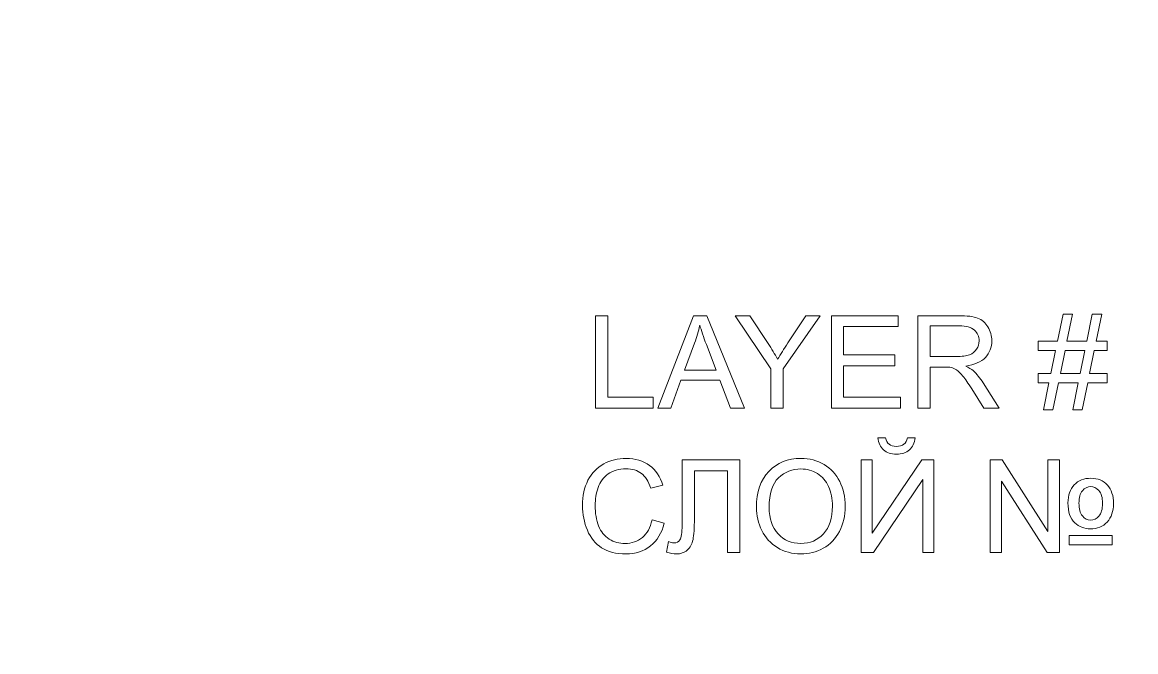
# Model space of a CAD drawing. Header units: millimetres. Extents: x -712 to 738, y -887 to 928.
# Drawn here: x 422.5 to 519.8, y -249.2 to -194.1 of the extents above; entities that cross this region are included whole.
import ezdxf

# ---------------------------------------------------------------- set-up
doc = ezdxf.new("R2010")
doc.units = ezdxf.units.MM
doc.header["$MEASUREMENT"] = 0
doc.layers.add('layer 1', color=7, linetype='Continuous')

msp = doc.modelspace()

# ---------------------------------------------------------------- linework, layer by layer
at = {"layer": 'layer 1', "lineweight": 9}
msp.add_open_spline([(-681.7377, -887.4186), (-681.7377, -887.4186), (706.7376, -887.4186), (706.7376, -887.4186), (706.7376, -887.4186), (723.657, -887.4186), (737.5, -873.5754), (737.5, -856.6561), (737.5, -856.6561), (737.5, -856.6561), (737.5, 556.8187), (737.5, 556.8187), (737.5, 556.8187), (737.5, 573.7381), (723.657, 587.5812), (706.7376, 587.5812), (706.7376, 587.5812), (706.7376, 587.5812), (-681.7377, 587.5812), (-681.7377, 587.5812), (-681.7377, 587.5812), (-698.657, 587.5812), (-712.5, 573.7381), (-712.5, 556.8187), (-712.5, 556.8187), (-712.5, 556.8187), (-712.5, -856.6561), (-712.5, -856.6561), (-712.5, -856.6561), (-712.5, -873.5754), (-698.657, -887.4186), (-681.7377, -887.4186)], degree=3, knots=[0, 0, 0, 0, 0.1111111, 0.1111111, 0.1111111, 0.1111111, 0.2222222, 0.2222222, 0.2222222, 0.2222222, 0.3333333, 0.3333333, 0.3333333, 0.3333333, 0.4444444, 0.4444444, 0.4444444, 0.4444444, 0.5555556, 0.5555556, 0.5555556, 0.5555556, 0.6666667, 0.6666667, 0.6666667, 0.6666667, 0.7777778, 0.7777778, 0.7777778, 0.7777778, 1, 1, 1, 1], dxfattribs=at)
at = {"layer": 'layer 1', "color": 250, "lineweight": 9}
for points, knots in [([(472.5857, -227.8837), (472.5857, -227.8837), (472.5857, -219.8008), (472.5857, -219.8008), (472.5857, -219.8008), (472.5857, -219.8008), (473.6611, -219.8008), (473.6611, -219.8008), (473.6611, -219.8008), (473.6611, -219.8008), (473.6611, -226.9354), (473.6611, -226.9354), (473.6611, -226.9354), (473.6611, -226.9354), (477.6457, -226.9354), (477.6457, -226.9354), (477.6457, -226.9354), (477.6457, -226.9354), (477.6457, -227.8837), (477.6457, -227.8837), (477.6457, -227.8837), (477.6457, -227.8837), (472.5857, -227.8837), (472.5857, -227.8837)], [0, 0, 0, 0, 0.1428571, 0.1428571, 0.1428571, 0.1428571, 0.2857143, 0.2857143, 0.2857143, 0.2857143, 0.4285714, 0.4285714, 0.4285714, 0.4285714, 0.5714286, 0.5714286, 0.5714286, 0.5714286, 0.7142857, 0.7142857, 0.7142857, 0.7142857, 1, 1, 1, 1]), ([(478.0382, -227.8837), (478.0382, -227.8837), (481.1474, -219.8008), (481.1474, -219.8008), (481.1474, -219.8008), (481.1474, -219.8008), (482.3265, -219.8008), (482.3265, -219.8008), (482.3265, -219.8008), (482.3265, -219.8008), (485.6263, -227.8837), (485.6263, -227.8837), (485.6263, -227.8837), (485.6263, -227.8837), (484.4056, -227.8837), (484.4056, -227.8837), (484.4056, -227.8837), (484.4056, -227.8837), (483.468, -225.434), (483.468, -225.434), (483.468, -225.434), (483.468, -225.434), (480.055, -225.434), (480.055, -225.434), (480.055, -225.434), (480.055, -225.434), (479.1758, -227.8837), (479.1758, -227.8837), (479.1758, -227.8837), (479.1758, -227.8837), (478.0382, -227.8837), (478.0382, -227.8837)], [0, 0, 0, 0, 0.1111111, 0.1111111, 0.1111111, 0.1111111, 0.2222222, 0.2222222, 0.2222222, 0.2222222, 0.3333333, 0.3333333, 0.3333333, 0.3333333, 0.4444444, 0.4444444, 0.4444444, 0.4444444, 0.5555556, 0.5555556, 0.5555556, 0.5555556, 0.6666667, 0.6666667, 0.6666667, 0.6666667, 0.7777778, 0.7777778, 0.7777778, 0.7777778, 1, 1, 1, 1]), ([(487.9223, -227.8837), (487.9223, -227.8837), (487.9223, -224.4594), (487.9223, -224.4594), (487.9223, -224.4594), (487.9223, -224.4594), (484.798, -219.8008), (484.798, -219.8008), (484.798, -219.8008), (484.798, -219.8008), (486.0885, -219.8008), (486.0885, -219.8008), (486.0885, -219.8008), (486.0885, -219.8008), (487.6903, -222.2468), (487.6903, -222.2468), (487.6903, -222.2468), (487.9884, -222.7002), (488.2657, -223.1537), (488.5185, -223.6071), (488.5185, -223.6071), (488.7656, -223.1838), (489.0656, -222.7096), (489.4147, -222.1828), (489.4147, -222.1828), (489.4147, -222.1828), (490.9844, -219.8008), (490.9844, -219.8008), (490.9844, -219.8008), (490.9844, -219.8008), (492.2352, -219.8008), (492.2352, -219.8008), (492.2352, -219.8008), (492.2352, -219.8008), (488.9977, -224.4594), (488.9977, -224.4594), (488.9977, -224.4594), (488.9977, -224.4594), (488.9977, -227.8837), (488.9977, -227.8837), (488.9977, -227.8837), (488.9977, -227.8837), (487.9223, -227.8837), (487.9223, -227.8837)], [0, 0, 0, 0, 0.0833333, 0.0833333, 0.0833333, 0.0833333, 0.1666667, 0.1666667, 0.1666667, 0.1666667, 0.25, 0.25, 0.25, 0.25, 0.3333333, 0.3333333, 0.3333333, 0.3333333, 0.4166667, 0.4166667, 0.4166667, 0.4166667, 0.5, 0.5, 0.5, 0.5, 0.5833333, 0.5833333, 0.5833333, 0.5833333, 0.6666667, 0.6666667, 0.6666667, 0.6666667, 0.75, 0.75, 0.75, 0.75, 0.8333333, 0.8333333, 0.8333333, 0.8333333, 1, 1, 1, 1]), ([(493.2106, -227.8837), (493.2106, -227.8837), (493.2106, -219.8008), (493.2106, -219.8008), (493.2106, -219.8008), (493.2106, -219.8008), (499.0631, -219.8008), (499.0631, -219.8008), (499.0631, -219.8008), (499.0631, -219.8008), (499.0631, -220.7491), (499.0631, -220.7491), (499.0631, -220.7491), (499.0631, -220.7491), (494.2861, -220.7491), (494.2861, -220.7491), (494.2861, -220.7491), (494.2861, -220.7491), (494.2861, -223.2327), (494.2861, -223.2327), (494.2861, -223.2327), (494.2861, -223.2327), (498.7574, -223.2327), (498.7574, -223.2327), (498.7574, -223.2327), (498.7574, -223.2327), (498.7574, -224.1809), (498.7574, -224.1809), (498.7574, -224.1809), (498.7574, -224.1809), (494.2861, -224.1809), (494.2861, -224.1809), (494.2861, -224.1809), (494.2861, -224.1809), (494.2861, -226.9354), (494.2861, -226.9354), (494.2861, -226.9354), (494.2861, -226.9354), (499.2555, -226.9354), (499.2555, -226.9354), (499.2555, -226.9354), (499.2555, -226.9354), (499.2555, -227.8837), (499.2555, -227.8837), (499.2555, -227.8837), (499.2555, -227.8837), (493.2106, -227.8837), (493.2106, -227.8837)], [0, 0, 0, 0, 0.0769231, 0.0769231, 0.0769231, 0.0769231, 0.1538462, 0.1538462, 0.1538462, 0.1538462, 0.2307692, 0.2307692, 0.2307692, 0.2307692, 0.3076923, 0.3076923, 0.3076923, 0.3076923, 0.3846154, 0.3846154, 0.3846154, 0.3846154, 0.4615385, 0.4615385, 0.4615385, 0.4615385, 0.5384615, 0.5384615, 0.5384615, 0.5384615, 0.6153846, 0.6153846, 0.6153846, 0.6153846, 0.6923077, 0.6923077, 0.6923077, 0.6923077, 0.7692308, 0.7692308, 0.7692308, 0.7692308, 0.8461538, 0.8461538, 0.8461538, 0.8461538, 1, 1, 1, 1]), ([(500.761, -227.8837), (500.761, -227.8837), (500.761, -219.8008), (500.761, -219.8008), (500.761, -219.8008), (500.761, -219.8008), (504.3533, -219.8008), (504.3533, -219.8008), (504.3533, -219.8008), (505.0759, -219.8008), (505.6249, -219.8742), (506.0003, -220.0191), (506.0003, -220.0191), (506.3757, -220.164), (506.6758, -220.4199), (506.9003, -220.7867), (506.9003, -220.7867), (507.1248, -221.1536), (507.2361, -221.56), (507.2361, -222.0041), (507.2361, -222.0041), (507.2361, -222.5779), (507.0493, -223.0615), (506.6777, -223.4547), (506.6777, -223.4547), (506.3059, -223.8479), (505.7324, -224.0963), (504.9551, -224.2035), (504.9551, -224.2035), (505.24, -224.339), (505.4551, -224.4745), (505.6022, -224.6062), (505.6022, -224.6062), (505.9154, -224.8921), (506.2116, -225.2515), (506.4889, -225.6824), (506.4889, -225.6824), (506.4889, -225.6824), (507.8907, -227.8837), (507.8907, -227.8837), (507.8907, -227.8837), (507.8907, -227.8837), (506.5512, -227.8837), (506.5512, -227.8837), (506.5512, -227.8837), (506.5512, -227.8837), (505.4796, -226.2017), (505.4796, -226.2017), (505.4796, -226.2017), (505.1683, -225.7143), (504.9098, -225.3437), (504.708, -225.0859), (504.708, -225.0859), (504.5042, -224.8282), (504.3231, -224.6494), (504.1627, -224.5459), (504.1627, -224.5459), (504.0042, -224.4443), (503.8401, -224.3729), (503.674, -224.3315), (503.674, -224.3315), (503.5533, -224.307), (503.3552, -224.2938), (503.0779, -224.2938), (503.0779, -224.2938), (503.0779, -224.2938), (501.8365, -224.2938), (501.8365, -224.2938), (501.8365, -224.2938), (501.8365, -224.2938), (501.8365, -227.8837), (501.8365, -227.8837), (501.8365, -227.8837), (501.8365, -227.8837), (500.761, -227.8837), (500.761, -227.8837)], [0, 0, 0, 0, 0.05, 0.05, 0.05, 0.05, 0.1, 0.1, 0.1, 0.1, 0.15, 0.15, 0.15, 0.15, 0.2, 0.2, 0.2, 0.2, 0.25, 0.25, 0.25, 0.25, 0.3, 0.3, 0.3, 0.3, 0.35, 0.35, 0.35, 0.35, 0.4, 0.4, 0.4, 0.4, 0.45, 0.45, 0.45, 0.45, 0.5, 0.5, 0.5, 0.5, 0.55, 0.55, 0.55, 0.55, 0.6, 0.6, 0.6, 0.6, 0.65, 0.65, 0.65, 0.65, 0.7, 0.7, 0.7, 0.7, 0.75, 0.75, 0.75, 0.75, 0.8, 0.8, 0.8, 0.8, 0.85, 0.85, 0.85, 0.85, 0.9, 0.9, 0.9, 0.9, 1, 1, 1, 1]), ([(511.7527, -228.0192), (511.7527, -228.0192), (512.2338, -225.6711), (512.2338, -225.6711), (512.2338, -225.6711), (512.2338, -225.6711), (511.2999, -225.6711), (511.2999, -225.6711), (511.2999, -225.6711), (511.2999, -225.6711), (511.2999, -224.847), (511.2999, -224.847), (511.2999, -224.847), (511.2999, -224.847), (512.4018, -224.847), (512.4018, -224.847), (512.4018, -224.847), (512.4018, -224.847), (512.8112, -222.8489), (512.8112, -222.8489), (512.8112, -222.8489), (512.8112, -222.8489), (511.2999, -222.8489), (511.2999, -222.8489), (511.2999, -222.8489), (511.2999, -222.8489), (511.2999, -222.0248), (511.2999, -222.0248), (511.2999, -222.0248), (511.2999, -222.0248), (512.979, -222.0248), (512.979, -222.0248), (512.979, -222.0248), (512.979, -222.0248), (513.4621, -219.6654), (513.4621, -219.6654), (513.4621, -219.6654), (513.4621, -219.6654), (514.2922, -219.6654), (514.2922, -219.6654), (514.2922, -219.6654), (514.2922, -219.6654), (513.8092, -222.0248), (513.8092, -222.0248), (513.8092, -222.0248), (513.8092, -222.0248), (515.5355, -222.0248), (515.5355, -222.0248), (515.5355, -222.0248), (515.5355, -222.0248), (516.0185, -219.6654), (516.0185, -219.6654), (516.0185, -219.6654), (516.0185, -219.6654), (516.8467, -219.6654), (516.8467, -219.6654), (516.8467, -219.6654), (516.8467, -219.6654), (516.3637, -222.0248), (516.3637, -222.0248), (516.3637, -222.0248), (516.3637, -222.0248), (517.3222, -222.0248), (517.3222, -222.0248), (517.3222, -222.0248), (517.3222, -222.0248), (517.3222, -222.8489), (517.3222, -222.8489), (517.3222, -222.8489), (517.3222, -222.8489), (516.1958, -222.8489), (516.1958, -222.8489), (516.1958, -222.8489), (516.1958, -222.8489), (515.7865, -224.847), (515.7865, -224.847), (515.7865, -224.847), (515.7865, -224.847), (517.3222, -224.847), (517.3222, -224.847), (517.3222, -224.847), (517.3222, -224.847), (517.3222, -225.6711), (517.3222, -225.6711), (517.3222, -225.6711), (517.3222, -225.6711), (515.6185, -225.6711), (515.6185, -225.6711), (515.6185, -225.6711), (515.6185, -225.6711), (515.1374, -228.0192), (515.1374, -228.0192), (515.1374, -228.0192), (515.1374, -228.0192), (514.3073, -228.0192), (514.3073, -228.0192), (514.3073, -228.0192), (514.3073, -228.0192), (514.7884, -225.6711), (514.7884, -225.6711), (514.7884, -225.6711), (514.7884, -225.6711), (513.0621, -225.6711), (513.0621, -225.6711), (513.0621, -225.6711), (513.0621, -225.6711), (512.581, -228.0192), (512.581, -228.0192), (512.581, -228.0192), (512.581, -228.0192), (511.7527, -228.0192), (511.7527, -228.0192)], [0, 0, 0, 0, 0.0344828, 0.0344828, 0.0344828, 0.0344828, 0.0689655, 0.0689655, 0.0689655, 0.0689655, 0.1034483, 0.1034483, 0.1034483, 0.1034483, 0.137931, 0.137931, 0.137931, 0.137931, 0.1724138, 0.1724138, 0.1724138, 0.1724138, 0.2068966, 0.2068966, 0.2068966, 0.2068966, 0.2413793, 0.2413793, 0.2413793, 0.2413793, 0.2758621, 0.2758621, 0.2758621, 0.2758621, 0.3103448, 0.3103448, 0.3103448, 0.3103448, 0.3448276, 0.3448276, 0.3448276, 0.3448276, 0.3793103, 0.3793103, 0.3793103, 0.3793103, 0.4137931, 0.4137931, 0.4137931, 0.4137931, 0.4482759, 0.4482759, 0.4482759, 0.4482759, 0.4827586, 0.4827586, 0.4827586, 0.4827586, 0.5172414, 0.5172414, 0.5172414, 0.5172414, 0.5517241, 0.5517241, 0.5517241, 0.5517241, 0.5862069, 0.5862069, 0.5862069, 0.5862069, 0.6206897, 0.6206897, 0.6206897, 0.6206897, 0.6551724, 0.6551724, 0.6551724, 0.6551724, 0.6896552, 0.6896552, 0.6896552, 0.6896552, 0.7241379, 0.7241379, 0.7241379, 0.7241379, 0.7586207, 0.7586207, 0.7586207, 0.7586207, 0.7931034, 0.7931034, 0.7931034, 0.7931034, 0.8275862, 0.8275862, 0.8275862, 0.8275862, 0.862069, 0.862069, 0.862069, 0.862069, 0.8965517, 0.8965517, 0.8965517, 0.8965517, 0.9310345, 0.9310345, 0.9310345, 0.9310345, 1, 1, 1, 1]), ([(480.3701, -224.5648), (480.3701, -224.5648), (483.1321, -224.5648), (483.1321, -224.5648), (483.1321, -224.5648), (483.1321, -224.5648), (482.2869, -222.3239), (482.2869, -222.3239), (482.2869, -222.3239), (482.0322, -221.6428), (481.8398, -221.0803), (481.7058, -220.6362), (481.7058, -220.6362), (481.5945, -221.163), (481.4454, -221.6804), (481.2587, -222.1922), (481.2587, -222.1922), (481.2587, -222.1922), (480.3701, -224.5648), (480.3701, -224.5648)], [0, 0, 0, 0, 0.1666667, 0.1666667, 0.1666667, 0.1666667, 0.3333333, 0.3333333, 0.3333333, 0.3333333, 0.5, 0.5, 0.5, 0.5, 0.6666667, 0.6666667, 0.6666667, 0.6666667, 1, 1, 1, 1]), ([(501.8365, -223.3681), (501.8365, -223.3681), (504.1382, -223.3681), (504.1382, -223.3681), (504.1382, -223.3681), (504.6287, -223.3681), (505.0098, -223.3173), (505.2852, -223.2157), (505.2852, -223.2157), (505.5607, -223.116), (505.7702, -222.9542), (505.9117, -222.7303), (505.9117, -222.7303), (506.055, -222.5083), (506.1267, -222.2675), (506.1267, -222.0059), (506.1267, -222.0059), (506.1267, -221.624), (505.989, -221.3079), (505.7116, -221.0614), (505.7116, -221.0614), (505.4343, -220.815), (504.9966, -220.6927), (504.3985, -220.6927), (504.3985, -220.6927), (504.3985, -220.6927), (501.8365, -220.6927), (501.8365, -220.6927), (501.8365, -220.6927), (501.8365, -220.6927), (501.8365, -223.3681), (501.8365, -223.3681)], [0, 0, 0, 0, 0.1111111, 0.1111111, 0.1111111, 0.1111111, 0.2222222, 0.2222222, 0.2222222, 0.2222222, 0.3333333, 0.3333333, 0.3333333, 0.3333333, 0.4444444, 0.4444444, 0.4444444, 0.4444444, 0.5555556, 0.5555556, 0.5555556, 0.5555556, 0.6666667, 0.6666667, 0.6666667, 0.6666667, 0.7777778, 0.7777778, 0.7777778, 0.7777778, 1, 1, 1, 1]), ([(513.2299, -224.847), (513.2299, -224.847), (514.9563, -224.847), (514.9563, -224.847), (514.9563, -224.847), (514.9563, -224.847), (515.3657, -222.8489), (515.3657, -222.8489), (515.3657, -222.8489), (515.3657, -222.8489), (513.6394, -222.8489), (513.6394, -222.8489), (513.6394, -222.8489), (513.6394, -222.8489), (513.2299, -224.847), (513.2299, -224.847)], [0, 0, 0, 0, 0.2, 0.2, 0.2, 0.2, 0.4, 0.4, 0.4, 0.4, 0.6, 0.6, 0.6, 0.6, 1, 1, 1, 1]), ([(499.8603, -230.4708), (499.8603, -230.4708), (500.5395, -230.4708), (500.5395, -230.4708), (500.5395, -230.4708), (500.4848, -230.9355), (500.315, -231.293), (500.032, -231.5413), (500.032, -231.5413), (499.749, -231.7916), (499.3735, -231.9157), (498.9037, -231.9157), (498.9037, -231.9157), (498.4321, -231.9157), (498.0548, -231.7916), (497.7736, -231.5451), (497.7736, -231.5451), (497.4926, -231.2967), (497.3228, -230.9392), (497.268, -230.4708), (497.268, -230.4708), (497.268, -230.4708), (497.9472, -230.4708), (497.9472, -230.4708), (497.9472, -230.4708), (497.9981, -230.7248), (498.1019, -230.9148), (498.2547, -231.039), (498.2547, -231.039), (498.4076, -231.165), (498.6151, -231.2271), (498.8735, -231.2271), (498.8735, -231.2271), (499.1736, -231.2271), (499.4, -231.1669), (499.5528, -231.0446), (499.5528, -231.0446), (499.7056, -230.9242), (499.8094, -230.7323), (499.8603, -230.4708)], [0, 0, 0, 0, 0.0909091, 0.0909091, 0.0909091, 0.0909091, 0.1818182, 0.1818182, 0.1818182, 0.1818182, 0.2727273, 0.2727273, 0.2727273, 0.2727273, 0.3636364, 0.3636364, 0.3636364, 0.3636364, 0.4545455, 0.4545455, 0.4545455, 0.4545455, 0.5454545, 0.5454545, 0.5454545, 0.5454545, 0.6363636, 0.6363636, 0.6363636, 0.6363636, 0.7272727, 0.7272727, 0.7272727, 0.7272727, 0.8181818, 0.8181818, 0.8181818, 0.8181818, 1, 1, 1, 1]), ([(477.5354, -237.6599), (477.5354, -237.6599), (478.6107, -237.9308), (478.6107, -237.9308), (478.6107, -237.9308), (478.3862, -238.8095), (477.9825, -239.4774), (477.3995, -239.9384), (477.3995, -239.9384), (476.8165, -240.3993), (476.1034, -240.6308), (475.26, -240.6308), (475.26, -240.6308), (474.3885, -240.6308), (473.679, -240.4539), (473.1319, -240.0983), (473.1319, -240.0983), (472.5848, -239.7446), (472.1697, -239.2309), (471.8848, -238.5593), (471.8848, -238.5593), (471.5999, -237.8857), (471.4565, -237.1651), (471.4565, -236.3937), (471.4565, -236.3937), (471.4565, -235.5526), (471.6169, -234.8189), (471.9395, -234.1923), (471.9395, -234.1923), (472.2621, -233.5658), (472.7206, -233.0898), (473.3149, -232.7643), (473.3149, -232.7643), (473.9092, -232.4388), (474.5638, -232.277), (475.277, -232.277), (475.277, -232.277), (476.0883, -232.277), (476.7694, -232.4821), (477.3203, -232.8941), (477.3203, -232.8941), (477.8731, -233.3062), (478.258, -233.8838), (478.475, -234.6288), (478.475, -234.6288), (478.475, -234.6288), (477.4222, -234.8772), (477.4222, -234.8772), (477.4222, -234.8772), (477.2354, -234.2902), (476.9618, -233.8612), (476.6052, -233.594), (476.6052, -233.594), (476.2487, -233.325), (475.7996, -233.1914), (475.2581, -233.1914), (475.2581, -233.1914), (474.6374, -233.1914), (474.1167, -233.34), (473.6998, -233.6373), (473.6998, -233.6373), (473.2828, -233.9346), (472.9885, -234.3353), (472.8207, -234.8358), (472.8207, -234.8358), (472.6508, -235.3382), (472.566, -235.8556), (472.566, -236.388), (472.566, -236.388), (472.566, -237.0748), (472.6659, -237.675), (472.8659, -238.1867), (472.8659, -238.1867), (473.0659, -238.7004), (473.3772, -239.0823), (473.7997, -239.3363), (473.7997, -239.3363), (474.2224, -239.5903), (474.679, -239.7164), (475.1714, -239.7164), (475.1714, -239.7164), (475.7713, -239.7164), (476.2769, -239.5433), (476.6921, -239.199), (476.6921, -239.199), (477.1071, -238.8528), (477.3882, -238.341), (477.5354, -237.6599)], [0, 0, 0, 0, 0.0434783, 0.0434783, 0.0434783, 0.0434783, 0.0869565, 0.0869565, 0.0869565, 0.0869565, 0.1304348, 0.1304348, 0.1304348, 0.1304348, 0.173913, 0.173913, 0.173913, 0.173913, 0.2173913, 0.2173913, 0.2173913, 0.2173913, 0.2608696, 0.2608696, 0.2608696, 0.2608696, 0.3043478, 0.3043478, 0.3043478, 0.3043478, 0.3478261, 0.3478261, 0.3478261, 0.3478261, 0.3913043, 0.3913043, 0.3913043, 0.3913043, 0.4347826, 0.4347826, 0.4347826, 0.4347826, 0.4782609, 0.4782609, 0.4782609, 0.4782609, 0.5217391, 0.5217391, 0.5217391, 0.5217391, 0.5652174, 0.5652174, 0.5652174, 0.5652174, 0.6086957, 0.6086957, 0.6086957, 0.6086957, 0.6521739, 0.6521739, 0.6521739, 0.6521739, 0.6956522, 0.6956522, 0.6956522, 0.6956522, 0.7391304, 0.7391304, 0.7391304, 0.7391304, 0.7826087, 0.7826087, 0.7826087, 0.7826087, 0.826087, 0.826087, 0.826087, 0.826087, 0.8695652, 0.8695652, 0.8695652, 0.8695652, 0.9130435, 0.9130435, 0.9130435, 0.9130435, 1, 1, 1, 1]), ([(480.1617, -232.4124), (480.1617, -232.4124), (485.2217, -232.4124), (485.2217, -232.4124), (485.2217, -232.4124), (485.2217, -232.4124), (485.2217, -240.4953), (485.2217, -240.4953), (485.2217, -240.4953), (485.2217, -240.4953), (484.1462, -240.4953), (484.1462, -240.4953), (484.1462, -240.4953), (484.1462, -240.4953), (484.1462, -233.3607), (484.1462, -233.3607), (484.1462, -233.3607), (484.1462, -233.3607), (481.237, -233.3607), (481.237, -233.3607), (481.237, -233.3607), (481.237, -233.3607), (481.237, -237.5244), (481.237, -237.5244), (481.237, -237.5244), (481.237, -238.3711), (481.1974, -238.9901), (481.1182, -239.3833), (481.1182, -239.3833), (481.0389, -239.7785), (480.871, -240.0833), (480.6163, -240.3034), (480.6163, -240.3034), (480.3616, -240.5216), (480.0372, -240.6308), (479.6466, -240.6308), (479.6466, -240.6308), (479.4088, -240.6308), (479.1239, -240.5818), (478.7919, -240.484), (478.7919, -240.484), (478.7919, -240.484), (478.9844, -239.5357), (478.9844, -239.5357), (478.9844, -239.5357), (479.1598, -239.6261), (479.3108, -239.6712), (479.4353, -239.6712), (479.4353, -239.6712), (479.6768, -239.6712), (479.8598, -239.5809), (479.9805, -239.3984), (479.9805, -239.3984), (480.1012, -239.2159), (480.1617, -238.7869), (480.1617, -238.1096), (480.1617, -238.1096), (480.1617, -238.1096), (480.1617, -232.4124), (480.1617, -232.4124)], [0, 0, 0, 0, 0.0625, 0.0625, 0.0625, 0.0625, 0.125, 0.125, 0.125, 0.125, 0.1875, 0.1875, 0.1875, 0.1875, 0.25, 0.25, 0.25, 0.25, 0.3125, 0.3125, 0.3125, 0.3125, 0.375, 0.375, 0.375, 0.375, 0.4375, 0.4375, 0.4375, 0.4375, 0.5, 0.5, 0.5, 0.5, 0.5625, 0.5625, 0.5625, 0.5625, 0.625, 0.625, 0.625, 0.625, 0.6875, 0.6875, 0.6875, 0.6875, 0.75, 0.75, 0.75, 0.75, 0.8125, 0.8125, 0.8125, 0.8125, 0.875, 0.875, 0.875, 0.875, 1, 1, 1, 1]), ([(486.6631, -236.5611), (486.6631, -235.2215), (487.0253, -234.1716), (487.7479, -233.4134), (487.7479, -233.4134), (488.4705, -232.6552), (489.4026, -232.277), (490.5459, -232.277), (490.5459, -232.277), (491.2948, -232.277), (491.9684, -232.4557), (492.5702, -232.8113), (492.5702, -232.8113), (493.1702, -233.1669), (493.6286, -233.6636), (493.9437, -234.3015), (493.9437, -234.3015), (494.2588, -234.9374), (494.4173, -235.6599), (494.4173, -236.467), (494.4173, -236.467), (494.4173, -237.2855), (494.2513, -238.0193), (493.9192, -238.6646), (493.9192, -238.6646), (493.5871, -239.3118), (493.1173, -239.801), (492.5099, -240.1322), (492.5099, -240.1322), (491.9005, -240.4652), (491.2439, -240.6308), (490.5402, -240.6308), (490.5402, -240.6308), (489.7761, -240.6308), (489.095, -240.4464), (488.4932, -240.0795), (488.4932, -240.0795), (487.8932, -239.7126), (487.4367, -239.2121), (487.1272, -238.5762), (487.1272, -238.5762), (486.8178, -237.9421), (486.6631, -237.2704), (486.6631, -236.5611)], [0, 0, 0, 0, 0.0833333, 0.0833333, 0.0833333, 0.0833333, 0.1666667, 0.1666667, 0.1666667, 0.1666667, 0.25, 0.25, 0.25, 0.25, 0.3333333, 0.3333333, 0.3333333, 0.3333333, 0.4166667, 0.4166667, 0.4166667, 0.4166667, 0.5, 0.5, 0.5, 0.5, 0.5833333, 0.5833333, 0.5833333, 0.5833333, 0.6666667, 0.6666667, 0.6666667, 0.6666667, 0.75, 0.75, 0.75, 0.75, 0.8333333, 0.8333333, 0.8333333, 0.8333333, 1, 1, 1, 1]), ([(495.8191, -232.4124), (495.8191, -232.4124), (496.7926, -232.4124), (496.7926, -232.4124), (496.7926, -232.4124), (496.7926, -232.4124), (496.7926, -238.8133), (496.7926, -238.8133), (496.7926, -238.8133), (496.7926, -238.8133), (501.1074, -232.4124), (501.1074, -232.4124), (501.1074, -232.4124), (501.1074, -232.4124), (502.1696, -232.4124), (502.1696, -232.4124), (502.1696, -232.4124), (502.1696, -232.4124), (502.1696, -240.4953), (502.1696, -240.4953), (502.1696, -240.4953), (502.1696, -240.4953), (501.1961, -240.4953), (501.1961, -240.4953), (501.1961, -240.4953), (501.1961, -240.4953), (501.1961, -234.1114), (501.1961, -234.1114), (501.1961, -234.1114), (501.1961, -234.1114), (496.8926, -240.4953), (496.8926, -240.4953), (496.8926, -240.4953), (496.8926, -240.4953), (495.8191, -240.4953), (495.8191, -240.4953), (495.8191, -240.4953), (495.8191, -240.4953), (495.8191, -232.4124), (495.8191, -232.4124)], [0, 0, 0, 0, 0.0909091, 0.0909091, 0.0909091, 0.0909091, 0.1818182, 0.1818182, 0.1818182, 0.1818182, 0.2727273, 0.2727273, 0.2727273, 0.2727273, 0.3636364, 0.3636364, 0.3636364, 0.3636364, 0.4545455, 0.4545455, 0.4545455, 0.4545455, 0.5454545, 0.5454545, 0.5454545, 0.5454545, 0.6363636, 0.6363636, 0.6363636, 0.6363636, 0.7272727, 0.7272727, 0.7272727, 0.7272727, 0.8181818, 0.8181818, 0.8181818, 0.8181818, 1, 1, 1, 1]), ([(507.0899, -232.4124), (507.0899, -232.4124), (508.1559, -232.4124), (508.1559, -232.4124), (508.1559, -232.4124), (508.1559, -232.4124), (512.1386, -238.6759), (512.1386, -238.6759), (512.1386, -238.6759), (512.1386, -238.6759), (512.1386, -232.4124), (512.1386, -232.4124), (512.1386, -232.4124), (512.1386, -232.4124), (513.1574, -232.4124), (513.1574, -232.4124), (513.1574, -232.4124), (513.1574, -232.4124), (513.1574, -240.4953), (513.1574, -240.4953), (513.1574, -240.4953), (513.1574, -240.4953), (512.0896, -240.4953), (512.0896, -240.4953), (512.0896, -240.4953), (512.0896, -240.4953), (508.0974, -234.2601), (508.0974, -234.2601), (508.0974, -234.2601), (508.0974, -234.2601), (508.0974, -240.4953), (508.0974, -240.4953), (508.0974, -240.4953), (508.0974, -240.4953), (507.0899, -240.4953), (507.0899, -240.4953), (507.0899, -240.4953), (507.0899, -240.4953), (507.0899, -232.4124), (507.0899, -232.4124)], [0, 0, 0, 0, 0.0909091, 0.0909091, 0.0909091, 0.0909091, 0.1818182, 0.1818182, 0.1818182, 0.1818182, 0.2727273, 0.2727273, 0.2727273, 0.2727273, 0.3636364, 0.3636364, 0.3636364, 0.3636364, 0.4545455, 0.4545455, 0.4545455, 0.4545455, 0.5454545, 0.5454545, 0.5454545, 0.5454545, 0.6363636, 0.6363636, 0.6363636, 0.6363636, 0.7272727, 0.7272727, 0.7272727, 0.7272727, 0.8181818, 0.8181818, 0.8181818, 0.8181818, 1, 1, 1, 1]), ([(487.7725, -236.5799), (487.7725, -237.5527), (488.0347, -238.3184), (488.5592, -238.8772), (488.5592, -238.8772), (489.0837, -239.436), (489.7421, -239.7164), (490.5346, -239.7164), (490.5346, -239.7164), (491.342, -239.7164), (492.0042, -239.4341), (492.5268, -238.8697), (492.5268, -238.8697), (493.0476, -238.3053), (493.308, -237.5037), (493.308, -236.4652), (493.308, -236.4652), (493.308, -235.8085), (493.1966, -235.2347), (492.974, -234.7455), (492.974, -234.7455), (492.7513, -234.2563), (492.4249, -233.8762), (491.9967, -233.6072), (491.9967, -233.6072), (491.5665, -233.3381), (491.0855, -233.2027), (490.5515, -233.2027), (490.5515, -233.2027), (489.793, -233.2027), (489.1403, -233.4623), (488.5931, -233.9816), (488.5931, -233.9816), (488.046, -234.5009), (487.7725, -235.3664), (487.7725, -236.5799)], [0, 0, 0, 0, 0.1, 0.1, 0.1, 0.1, 0.2, 0.2, 0.2, 0.2, 0.3, 0.3, 0.3, 0.3, 0.4, 0.4, 0.4, 0.4, 0.5, 0.5, 0.5, 0.5, 0.6, 0.6, 0.6, 0.6, 0.7, 0.7, 0.7, 0.7, 0.8, 0.8, 0.8, 0.8, 1, 1, 1, 1]), ([(513.8933, -236.1566), (513.8933, -235.5037), (514.0763, -234.9844), (514.4423, -234.5968), (514.4423, -234.5968), (514.8102, -234.2093), (515.295, -234.0155), (515.8988, -234.0155), (515.8988, -234.0155), (516.5006, -234.0155), (516.9798, -234.2149), (517.3383, -234.6138), (517.3383, -234.6138), (517.6986, -235.0108), (517.8779, -235.547), (517.8779, -236.2225), (517.8779, -236.2225), (517.8779, -236.9054), (517.693, -237.4454), (517.3232, -237.8424), (517.3232, -237.8424), (516.9514, -238.2413), (516.4628, -238.4407), (515.8553, -238.4407), (515.8553, -238.4407), (515.3327, -238.4407), (514.8742, -238.2601), (514.4819, -237.9007), (514.4819, -237.9007), (514.0894, -237.5414), (513.8933, -236.96), (513.8933, -236.1566)], [0, 0, 0, 0, 0.1111111, 0.1111111, 0.1111111, 0.1111111, 0.2222222, 0.2222222, 0.2222222, 0.2222222, 0.3333333, 0.3333333, 0.3333333, 0.3333333, 0.4444444, 0.4444444, 0.4444444, 0.4444444, 0.5555556, 0.5555556, 0.5555556, 0.5555556, 0.6666667, 0.6666667, 0.6666667, 0.6666667, 0.7777778, 0.7777778, 0.7777778, 0.7777778, 1, 1, 1, 1]), ([(514.8554, -236.1867), (514.8554, -236.6815), (514.9536, -237.0559), (515.1516, -237.3062), (515.1516, -237.3062), (515.3498, -237.5583), (515.5931, -237.6844), (515.8836, -237.6844), (515.8836, -237.6844), (516.1535, -237.6844), (516.393, -237.5639), (516.6025, -237.3212), (516.6025, -237.3212), (516.8119, -237.0785), (516.9156, -236.7116), (516.9156, -236.2187), (516.9156, -236.2187), (516.9156, -235.7013), (516.8082, -235.3269), (516.5912, -235.0954), (516.5912, -235.0954), (516.3742, -234.864), (516.1364, -234.7492), (515.878, -234.7492), (515.878, -234.7492), (515.5987, -234.7492), (515.3592, -234.8697), (515.1573, -235.1105), (515.1573, -235.1105), (514.9554, -235.3494), (514.8554, -235.7088), (514.8554, -236.1867)], [0, 0, 0, 0, 0.1111111, 0.1111111, 0.1111111, 0.1111111, 0.2222222, 0.2222222, 0.2222222, 0.2222222, 0.3333333, 0.3333333, 0.3333333, 0.3333333, 0.4444444, 0.4444444, 0.4444444, 0.4444444, 0.5555556, 0.5555556, 0.5555556, 0.5555556, 0.6666667, 0.6666667, 0.6666667, 0.6666667, 0.7777778, 0.7777778, 0.7777778, 0.7777778, 1, 1, 1, 1]), ([(514.0065, -239.0277), (514.0065, -239.0277), (517.7647, -239.0277), (517.7647, -239.0277), (517.7647, -239.0277), (517.7647, -239.0277), (517.7647, -239.8405), (517.7647, -239.8405), (517.7647, -239.8405), (517.7647, -239.8405), (514.0065, -239.8405), (514.0065, -239.8405), (514.0065, -239.8405), (514.0065, -239.8405), (514.0065, -239.0277), (514.0065, -239.0277)], [0, 0, 0, 0, 0.2, 0.2, 0.2, 0.2, 0.4, 0.4, 0.4, 0.4, 0.6, 0.6, 0.6, 0.6, 1, 1, 1, 1])]:
    msp.add_open_spline(points, degree=3, knots=knots, dxfattribs=at)

doc.saveas('drawing.dxf')
